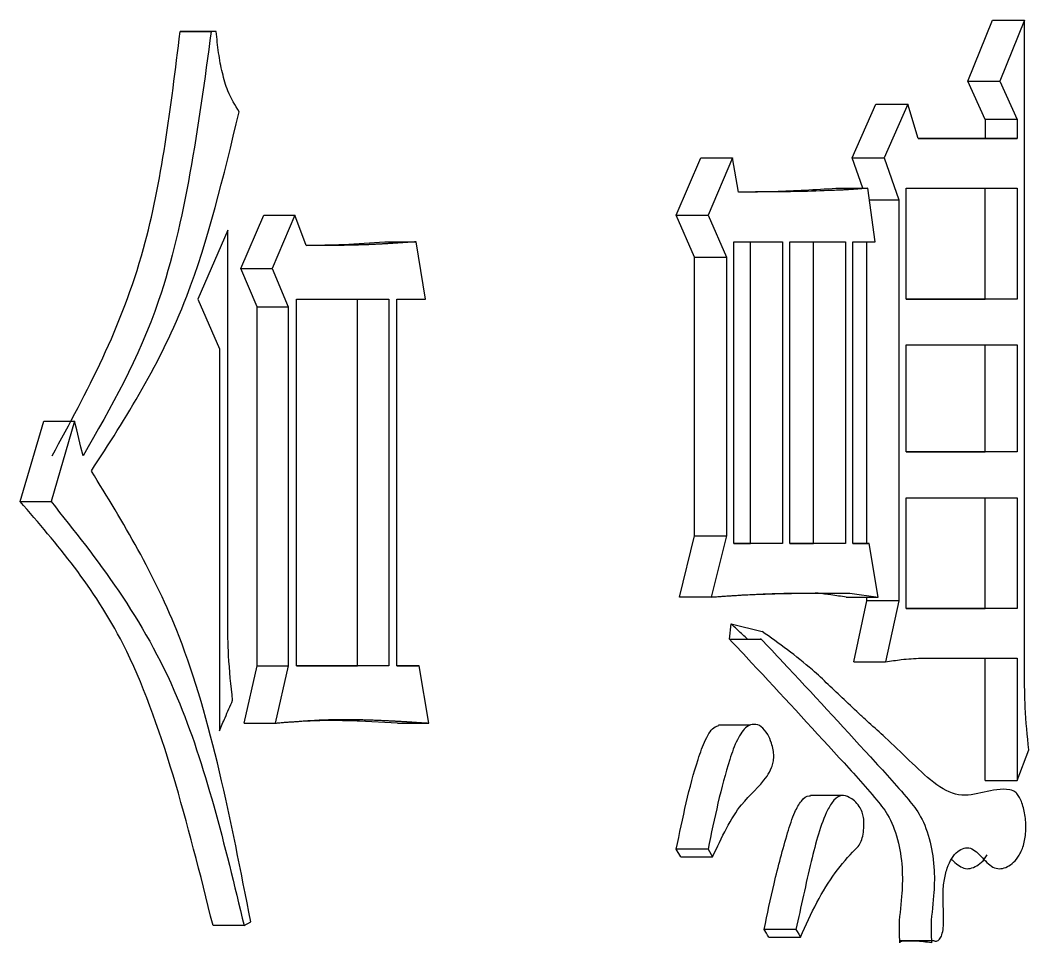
# Model space of a CAD drawing. Header units: millimetres. Extents: x 2404 to 4548, y 1024 to 2541.
# Drawn here: x 3337.374 to 3340.229, y 1248.218 to 1250.83 of the extents above; entities that cross this region are included whole.
import ezdxf

# ---------------------------------------------------------------- set-up
doc = ezdxf.new("R2010")
doc.units = ezdxf.units.MM

msp = doc.modelspace()

# ---------------------------------------------------------------- linework, layer by layer
at = {"color": 7, "linetype": 'Continuous', "lineweight": 25}
for p, q in [((3340.0568, 1250.6571), (3340.1264, 1250.8302)), ((3340.1264, 1250.8302), (3340.2173, 1250.8302)), ((3340.2173, 1250.8302), (3340.1476, 1250.6571)), ((3340.2172, 1248.9804), (3340.2173, 1250.8302)), ((3337.8268, 1250.7977), (3337.9147, 1250.7977)), ((3337.9287, 1250.7977), (3337.8408, 1250.7977)), ((3337.9287, 1250.7977), (3337.9147, 1250.7977)), ((3340.0568, 1250.6571), (3340.1476, 1250.6571)), ((3340.106, 1250.5489), (3340.0568, 1250.6571)), ((3340.1476, 1250.6571), (3340.1968, 1250.5489)), ((3339.7294, 1250.4407), (3339.7963, 1250.5922)), ((3339.7963, 1250.5922), (3339.8867, 1250.5922)), ((3339.8867, 1250.5922), (3339.8197, 1250.4407)), ((3339.9159, 1250.4948), (3339.8867, 1250.5922)), ((3340.1968, 1250.5489), (3340.106, 1250.5489)), ((3340.106, 1250.5489), (3340.106, 1250.4948)), ((3340.1968, 1250.5489), (3340.1968, 1250.4948)), ((3340.106, 1250.4948), (3340.1968, 1250.4948)), ((3339.2315, 1250.2785), (3339.3005, 1250.4407)), ((3339.3005, 1250.4407), (3339.3903, 1250.4407)), ((3339.3903, 1250.4407), (3339.3212, 1250.2785)), ((3339.4075, 1250.3434), (3339.3903, 1250.4407)), ((3339.7294, 1250.4407), (3339.8197, 1250.4407)), ((3339.7598, 1250.3542), (3339.7294, 1250.4407)), ((3339.8197, 1250.4407), (3339.8616, 1250.3217)), ((3339.6832, 1250.3542), (3339.7735, 1250.3542)), ((3339.7946, 1250.2028), (3339.7735, 1250.3542)), ((3339.8825, 1250.0405), (3339.8825, 1250.3542)), ((3339.8825, 1250.3542), (3340.1968, 1250.3542)), ((3340.106, 1250.0405), (3340.106, 1250.3542)), ((3340.1968, 1250.3542), (3340.1968, 1250.0405)), ((3339.778, 1250.3217), (3339.8616, 1250.3217)), ((3339.8616, 1250.3217), (3339.8616, 1249.1859)), ((3337.9987, 1250.127), (3338.0633, 1250.2784)), ((3338.0633, 1250.2784), (3338.1515, 1250.2784)), ((3338.1515, 1250.2784), (3338.0868, 1250.127)), ((3338.1838, 1250.1919), (3338.1515, 1250.2784)), ((3339.2315, 1250.2785), (3339.3212, 1250.2785)), ((3339.2833, 1250.1595), (3339.2315, 1250.2785)), ((3339.3212, 1250.2785), (3339.3731, 1250.1595)), ((3337.9613, 1250.2352), (3337.8772, 1250.0405)), ((3337.9613, 1249.1318), (3337.9613, 1250.2352)), ((3338.406, 1250.2027), (3338.4946, 1250.2027)), ((3338.5218, 1250.0405), (3338.4946, 1250.2027)), ((3339.3946, 1249.3482), (3339.3946, 1250.2027)), ((3339.3946, 1250.2027), (3339.5319, 1250.2027)), ((3339.4419, 1249.3482), (3339.4419, 1250.2027)), ((3339.5319, 1250.2027), (3339.5319, 1249.3482)), ((3339.5532, 1250.2027), (3339.7103, 1250.2028)), ((3339.5532, 1249.3482), (3339.5532, 1250.2027)), ((3339.6201, 1249.3482), (3339.6201, 1250.2028)), ((3339.7103, 1250.2028), (3339.7103, 1249.3482)), ((3339.7314, 1250.2028), (3339.7946, 1250.2028)), ((3339.7314, 1249.3482), (3339.7314, 1250.2028)), ((3339.7712, 1249.3482), (3339.7712, 1250.2028)), ((3339.2833, 1250.1595), (3339.3731, 1250.1595)), ((3339.2833, 1249.3698), (3339.2833, 1250.1595)), ((3339.3731, 1250.1595), (3339.3731, 1249.3698)), ((3337.9987, 1250.127), (3338.0868, 1250.127)), ((3338.0449, 1250.0188), (3337.9987, 1250.127)), ((3338.0868, 1250.127), (3338.133, 1250.0188)), ((3337.8772, 1250.0405), (3337.938, 1249.8998)), ((3338.1561, 1249.002), (3338.1561, 1250.0405)), ((3338.1561, 1250.0405), (3338.4174, 1250.0405)), ((3338.3288, 1249.002), (3338.3289, 1250.0405)), ((3338.4174, 1250.0405), (3338.4174, 1249.002)), ((3338.4401, 1250.0405), (3338.5218, 1250.0405)), ((3338.4401, 1249.002), (3338.4401, 1250.0405)), ((3340.1968, 1250.0405), (3339.8825, 1250.0405)), ((3339.8825, 1250.0405), (3340.106, 1250.0405)), ((3340.1968, 1250.0405), (3340.106, 1250.0405)), ((3338.0449, 1250.0188), (3338.133, 1250.0188)), ((3338.0449, 1249.002), (3338.0449, 1250.0188)), ((3338.133, 1250.0188), (3338.133, 1249.002)), ((3339.8825, 1249.6078), (3339.8825, 1249.9107)), ((3339.8825, 1249.9107), (3340.1968, 1249.9107)), ((3340.106, 1249.6078), (3340.106, 1249.9107)), ((3340.1968, 1249.9107), (3340.1968, 1249.6078)), ((3337.938, 1249.8998), (3337.938, 1248.8181)), ((3337.3738, 1249.4671), (3337.4405, 1249.6943)), ((3337.4405, 1249.6943), (3337.5279, 1249.6943)), ((3337.5279, 1249.6943), (3337.4611, 1249.4671)), ((3340.1968, 1249.6078), (3339.8825, 1249.6078)), ((3339.8825, 1249.6078), (3340.106, 1249.6078)), ((3340.1968, 1249.6078), (3340.106, 1249.6078)), ((3339.8825, 1249.1643), (3339.8825, 1249.478)), ((3339.8825, 1249.478), (3340.1968, 1249.478)), ((3340.106, 1249.1643), (3340.106, 1249.478)), ((3340.1968, 1249.478), (3340.1968, 1249.1643)), ((3339.2402, 1249.1967), (3339.2833, 1249.3698)), ((3339.2833, 1249.3698), (3339.3731, 1249.3698)), ((3339.3731, 1249.3698), (3339.3299, 1249.1967)), ((3339.5319, 1249.3482), (3339.3946, 1249.3482)), ((3339.3946, 1249.3482), (3339.4419, 1249.3482)), ((3339.5319, 1249.3482), (3339.4419, 1249.3482)), ((3339.7103, 1249.3482), (3339.5532, 1249.3482)), ((3339.5532, 1249.3482), (3339.6201, 1249.3482)), ((3339.7103, 1249.3482), (3339.6201, 1249.3482)), ((3339.7777, 1249.3482), (3339.7314, 1249.3482)), ((3339.7314, 1249.3482), (3339.7777, 1249.3482)), ((3339.8029, 1249.1967), (3339.7777, 1249.3482)), ((3339.3299, 1249.1967), (3339.2402, 1249.1967)), ((3339.6327, 1249.2076), (3339.6248, 1249.2076)), ((3339.6327, 1249.2076), (3339.7229, 1249.2076)), ((3339.7126, 1249.1967), (3339.8029, 1249.1967)), ((3339.7229, 1249.2076), (3339.8029, 1249.1967)), ((3339.7712, 1249.1859), (3339.7712, 1249.1967)), ((3339.7336, 1249.0129), (3339.7712, 1249.1859)), ((3339.8616, 1249.1859), (3339.7712, 1249.1859)), ((3339.8616, 1249.1859), (3339.8239, 1249.0129)), ((3340.1968, 1249.1643), (3339.8825, 1249.1643)), ((3339.8825, 1249.1643), (3340.106, 1249.1643)), ((3340.1968, 1249.1643), (3340.106, 1249.1643)), ((3339.3821, 1249.0777), (3339.3863, 1249.121)), ((3339.3863, 1249.121), (3339.4741, 1249.0994)), ((3340.1059, 1248.6775), (3340.1059, 1249.0237)), ((3340.1968, 1249.0237), (3340.1968, 1248.6775)), ((3338.0079, 1248.8397), (3338.0449, 1249.002)), ((3338.0449, 1249.002), (3338.133, 1249.002)), ((3338.133, 1249.002), (3338.096, 1248.8397)), ((3338.4174, 1249.002), (3338.1561, 1249.002)), ((3338.1561, 1249.002), (3338.3288, 1249.002)), ((3338.4174, 1249.002), (3338.3288, 1249.002)), ((3338.5037, 1249.002), (3338.4401, 1249.002)), ((3338.4401, 1249.002), (3338.5037, 1249.002)), ((3338.5308, 1248.8397), (3338.5037, 1249.002)), ((3339.7336, 1249.0129), (3339.8239, 1249.0129)), ((3338.0079, 1248.8397), (3338.096, 1248.8397)), ((3338.4422, 1248.8397), (3338.3332, 1248.8452)), ((3338.4422, 1248.8397), (3338.5308, 1248.8397)), ((3339.4407, 1248.8343), (3339.3508, 1248.8343)), ((3340.1968, 1248.6775), (3340.2295, 1248.7641)), ((3339.7021, 1248.6349), (3339.611, 1248.6349)), ((3339.2445, 1248.4612), (3339.2315, 1248.4828)), ((3339.3212, 1248.4828), (3339.3342, 1248.4612)), ((3339.2445, 1248.4612), (3339.3342, 1248.4612)), ((3338.0079, 1248.2664), (3337.9199, 1248.2664)), ((3338.0079, 1248.2664), (3338.0265, 1248.2772)), ((3339.5702, 1248.2557), (3339.4802, 1248.2557)), ((3339.493, 1248.2341), (3339.583, 1248.2341)), ((3339.9617, 1248.2232), (3339.8712, 1248.2232))]:
    msp.add_line(p, q, dxfattribs=at)
at = {"color": 7, "linetype": 'Continuous', "lineweight": 25, "flags": 128}
for points in [[(3337.8408, 1250.7977), (3337.8329, 1250.7977), (3337.8268, 1250.7977)], [(3337.5517, 1249.5969), (3337.5457, 1249.6213), (3337.5398, 1249.6456), (3337.5338, 1249.67), (3337.5279, 1249.6943)], [(3339.3821, 1249.0777), (3339.4225, 1249.0777), (3339.4472, 1249.0777), (3339.472, 1249.0777)], [(3340.1059, 1248.6775), (3340.1287, 1248.6775), (3340.1514, 1248.6775), (3340.1741, 1248.6775), (3340.1968, 1248.6775)], [(3339.3212, 1248.4828), (3339.288, 1248.4828), (3339.2597, 1248.4828), (3339.2315, 1248.4828)], [(3339.493, 1248.234), (3339.4897, 1248.2395), (3339.4865, 1248.245), (3339.4802, 1248.2557)], [(3339.5702, 1248.2557), (3339.5735, 1248.2502), (3339.5783, 1248.2421), (3339.583, 1248.234)]]:
    msp.add_lwpolyline(points, dxfattribs=at)
at = {"color": 7, "linetype": 'Continuous', "lineweight": 25}
for points, knots in [([(3337.4643, 1249.5969), (3337.5627, 1249.7777), (3337.7417, 1250.1063), (3337.8004, 1250.5831), (3337.8268, 1250.7977)], [0, 0, 0, 0, 0.5499053, 1, 1, 1, 1]), ([(3337.9147, 1250.7977), (3337.8777, 1250.5267), (3337.8127, 1250.0499), (3337.6303, 1249.7335), (3337.5517, 1249.5969)], [0, 0, 0, 0, 0.568428, 1, 1, 1, 1]), ([(3337.9939, 1250.5705), (3337.9824, 1250.5889), (3337.9633, 1250.6196), (3337.9456, 1250.6805), (3337.9349, 1250.7374), (3337.9308, 1250.7775), (3337.9287, 1250.7977)], [0, 0, 0, 0, 0.329917, 0.550134, 0.774051, 1, 1, 1, 1]), ([(3337.5754, 1249.5537), (3337.6734, 1249.7051), (3337.8511, 1249.9797), (3337.9497, 1250.3875), (3337.9939, 1250.5705)], [0, 0, 0, 0, 0.551247, 1, 1, 1, 1]), ([(3340.1968, 1250.4948), (3340.1557, 1250.4948), (3340.0628, 1250.4948), (3339.9685, 1250.4948), (3339.9159, 1250.4948)], [0, 0, 0, 0, 0.44202, 1, 1, 1, 1]), ([(3339.9159, 1250.4948), (3339.9273, 1250.4948), (3339.9912, 1250.4948), (3340.0542, 1250.4948), (3340.106, 1250.4948)], [0, 0, 0, 0, 0.178373, 1, 1, 1, 1]), ([(3339.7735, 1250.3542), (3339.7716, 1250.3541), (3339.7657, 1250.3536), (3339.7559, 1250.3529), (3339.7442, 1250.352), (3339.7344, 1250.3512), (3339.7266, 1250.3507), (3339.7207, 1250.3503), (3339.7148, 1250.35), (3339.7089, 1250.3496), (3339.703, 1250.3493), (3339.6971, 1250.349), (3339.6913, 1250.3487), (3339.6795, 1250.3482), (3339.6382, 1250.3465), (3339.5908, 1250.345), (3339.5492, 1250.3445), (3339.5373, 1250.3444), (3339.5313, 1250.3443), (3339.5254, 1250.3442), (3339.5194, 1250.3442), (3339.5135, 1250.3441), (3339.5075, 1250.344), (3339.5015, 1250.344), (3339.4956, 1250.3439), (3339.4896, 1250.3439), (3339.4836, 1250.3438), (3339.4777, 1250.3438), (3339.4717, 1250.3437), (3339.4657, 1250.3437), (3339.4607, 1250.3437), (3339.4567, 1250.3437), (3339.4537, 1250.3436), (3339.4508, 1250.3436), (3339.4478, 1250.3436), (3339.4448, 1250.3436), (3339.4418, 1250.3436), (3339.4388, 1250.3435), (3339.4358, 1250.3435), (3339.4328, 1250.3435), (3339.4298, 1250.3435), (3339.4268, 1250.3435), (3339.4238, 1250.3435), (3339.4208, 1250.3434), (3339.4178, 1250.3434), (3339.4148, 1250.3434), (3339.4114, 1250.3434), (3339.409, 1250.3434), (3339.4075, 1250.3434)], [0, 0, 0, 0, 0.016204, 0.048613, 0.081022, 0.11343, 0.129634, 0.145839, 0.162043, 0.178247, 0.194452, 0.210656, 0.22686, 0.243065, 0.307882, 0.567153, 0.631971, 0.648175, 0.664379, 0.680583, 0.696788, 0.712992, 0.729196, 0.745401, 0.761605, 0.777809, 0.794014, 0.810218, 0.826422, 0.842626, 0.858831, 0.866933, 0.875035, 0.883137, 0.891239, 0.899342, 0.907444, 0.915546, 0.923648, 0.93175, 0.939852, 0.947954, 0.956057, 0.964159, 0.972261, 0.980363, 0.988465, 1, 1, 1, 1]), ([(3339.4119, 1250.344), (3339.4124, 1250.344), (3339.4448, 1250.3442), (3339.5356, 1250.3451), (3339.6251, 1250.3506), (3339.6832, 1250.3542)], [0, 0, 0, 0, 0.005708, 0.354347, 1, 1, 1, 1]), ([(3338.1836, 1250.1926), (3338.2189, 1250.1932), (3338.2934, 1250.1944), (3338.3672, 1250.1999), (3338.406, 1250.2027)], [0, 0, 0, 0, 0.474595, 1, 1, 1, 1]), ([(3338.4946, 1250.2027), (3338.4883, 1250.2023), (3338.4789, 1250.2016), (3338.4663, 1250.2007), (3338.4568, 1250.2001), (3338.4474, 1250.1994), (3338.4379, 1250.1988), (3338.4284, 1250.1982), (3338.4205, 1250.1977), (3338.4142, 1250.1973), (3338.4094, 1250.197), (3338.4047, 1250.1967), (3338.3999, 1250.1965), (3338.3952, 1250.1962), (3338.3905, 1250.1959), (3338.3857, 1250.1957), (3338.381, 1250.1955), (3338.3762, 1250.1952), (3338.3714, 1250.195), (3338.3667, 1250.1948), (3338.3619, 1250.1946), (3338.3572, 1250.1944), (3338.3524, 1250.1942), (3338.3477, 1250.194), (3338.3429, 1250.1939), (3338.3381, 1250.1937), (3338.3334, 1250.1936), (3338.3286, 1250.1934), (3338.3238, 1250.1933), (3338.3191, 1250.1932), (3338.3143, 1250.1931), (3338.3095, 1250.193), (3338.3048, 1250.1929), (3338.3, 1250.1928), (3338.2952, 1250.1927), (3338.2904, 1250.1926), (3338.2857, 1250.1925), (3338.2809, 1250.1925), (3338.2761, 1250.1924), (3338.2713, 1250.1924), (3338.2665, 1250.1923), (3338.2602, 1250.1922), (3338.2538, 1250.1922), (3338.2474, 1250.1921), (3338.2426, 1250.1921), (3338.2378, 1250.1921), (3338.233, 1250.1921), (3338.2283, 1250.192), (3338.2235, 1250.192), (3338.2187, 1250.192), (3338.2139, 1250.192), (3338.2091, 1250.192), (3338.2051, 1250.192), (3338.2019, 1250.1919), (3338.1995, 1250.1919), (3338.1971, 1250.1919), (3338.1947, 1250.1919), (3338.1923, 1250.1919), (3338.1899, 1250.1919), (3338.1871, 1250.1919), (3338.185, 1250.1919), (3338.1838, 1250.1919)], [0, 0, 0, 0, 0.061285, 0.091928, 0.12257, 0.153213, 0.183855, 0.214498, 0.24514, 0.260462, 0.275783, 0.291104, 0.306426, 0.321747, 0.337068, 0.352389, 0.367711, 0.383032, 0.398353, 0.413674, 0.428996, 0.444317, 0.459638, 0.47496, 0.490281, 0.505602, 0.520923, 0.536245, 0.551566, 0.566887, 0.582209, 0.59753, 0.612851, 0.628172, 0.643494, 0.658815, 0.674136, 0.689457, 0.704779, 0.7201, 0.735421, 0.750743, 0.781385, 0.796706, 0.812028, 0.827349, 0.84267, 0.857991, 0.873313, 0.888634, 0.903955, 0.919277, 0.934598, 0.942258, 0.949919, 0.95758, 0.96524, 0.972901, 0.980562, 0.988222, 1, 1, 1, 1]), ([(3338.0265, 1248.2772), (3337.9705, 1248.5649), (3337.872, 1249.0718), (3337.665, 1249.4081), (3337.5754, 1249.5536)], [0, 0, 0, 0, 0.567325, 1, 1, 1, 1]), ([(3337.9199, 1248.2664), (3337.8474, 1248.5568), (3337.7201, 1249.0667), (3337.478, 1249.3466), (3337.3738, 1249.4671)], [0, 0, 0, 0, 0.5693609, 1, 1, 1, 1]), ([(3337.3738, 1249.4671), (3337.3812, 1249.4671), (3337.3958, 1249.4671), (3337.4249, 1249.4671), (3337.4467, 1249.4671), (3337.4611, 1249.4671)], [0, 0, 0, 0, 0.252356, 0.504904, 1, 1, 1, 1]), ([(3337.4611, 1249.4671), (3337.5918, 1249.3033), (3337.8295, 1249.005), (3337.9525, 1248.4958), (3338.0079, 1248.2664)], [0, 0, 0, 0, 0.549466, 1, 1, 1, 1]), ([(3339.3299, 1249.1967), (3339.332, 1249.1969), (3339.3351, 1249.1971), (3339.3404, 1249.1975), (3339.3457, 1249.1978), (3339.352, 1249.1983), (3339.3583, 1249.1987), (3339.3646, 1249.1991), (3339.3709, 1249.1996), (3339.3793, 1249.2001), (3339.3898, 1249.2008), (3339.4023, 1249.2016), (3339.4149, 1249.2024), (3339.44, 1249.2038), (3339.4693, 1249.2053), (3339.4985, 1249.2063), (3339.513, 1249.2067), (3339.5235, 1249.207), (3339.5339, 1249.2072), (3339.5463, 1249.2075), (3339.5588, 1249.2077), (3339.5712, 1249.2078), (3339.5837, 1249.2079), (3339.5961, 1249.208), (3339.6085, 1249.2081), (3339.621, 1249.2081), (3339.6313, 1249.2081), (3339.6396, 1249.2081), (3339.6458, 1249.208), (3339.652, 1249.208), (3339.6582, 1249.208), (3339.6643, 1249.208), (3339.6705, 1249.2079), (3339.6767, 1249.2079), (3339.6829, 1249.2079), (3339.6891, 1249.2078), (3339.6953, 1249.2078), (3339.7004, 1249.2077), (3339.7045, 1249.2077), (3339.7076, 1249.2077), (3339.7107, 1249.2077), (3339.7138, 1249.2076), (3339.7163, 1249.2076), (3339.7194, 1249.2076), (3339.7214, 1249.2076), (3339.7229, 1249.2076)], [0, 0, 0, 0, 0.015876, 0.023814, 0.03969, 0.055566, 0.071442, 0.087319, 0.103195, 0.119071, 0.150823, 0.182575, 0.214327, 0.246079, 0.373089, 0.436594, 0.468346, 0.484222, 0.515974, 0.547726, 0.579478, 0.611231, 0.642983, 0.674735, 0.706487, 0.738239, 0.769992, 0.785868, 0.801744, 0.81762, 0.833496, 0.849372, 0.865248, 0.881124, 0.897, 0.912876, 0.928753, 0.944629, 0.952567, 0.960505, 0.968443, 0.976381, 0.984319, 0.988288, 1, 1, 1, 1]), ([(3339.441, 1249.2038), (3339.4782, 1249.2051), (3339.5341, 1249.2071), (3339.594, 1249.2076), (3339.6278, 1249.2076), (3339.6289, 1249.2076), (3339.6291, 1249.2076)], [0, 0, 0, 0, 0.5664829, 0.8519745, 0.9816337, 1, 1, 1, 1]), ([(3339.7126, 1249.1967), (3339.7054, 1249.1977), (3339.691, 1249.1997), (3339.6644, 1249.2033), (3339.6449, 1249.2059), (3339.6327, 1249.2076)], [0, 0, 0, 0, 0.271354, 0.542708, 1, 1, 1, 1]), ([(3337.9753, 1248.9046), (3337.9707, 1248.9465), (3337.9626, 1249.0213), (3337.9617, 1249.098), (3337.9613, 1249.1318)], [0, 0, 0, 0, 0.5590432, 1, 1, 1, 1]), ([(3339.4327, 1249.0777), (3339.4238, 1249.086), (3339.4103, 1249.0987), (3339.3954, 1249.1125), (3339.3891, 1249.1184), (3339.3872, 1249.1202), (3339.3866, 1249.1208), (3339.3863, 1249.121)], [0, 0, 0, 0, 0.57762, 0.877327, 0.960792, 0.985928, 1, 1, 1, 1]), ([(3339.9617, 1248.2232), (3339.9647, 1248.2226), (3339.9706, 1248.2215), (3339.9775, 1248.2283), (3339.9822, 1248.2365), (3339.9858, 1248.2477), (3339.9889, 1248.2719), (3339.9879, 1248.3025), (3339.9869, 1248.3304), (3339.9862, 1248.3588), (3339.9886, 1248.3927), (3339.9976, 1248.4299), (3340.0113, 1248.4588), (3340.0278, 1248.4774), (3340.0458, 1248.4874), (3340.0703, 1248.4878), (3340.0982, 1248.4581), (3340.1318, 1248.4233), (3340.169, 1248.4295), (3340.1955, 1248.4521), (3340.2099, 1248.4798), (3340.2157, 1248.4972), (3340.2195, 1248.5167), (3340.2211, 1248.5379), (3340.2209, 1248.5596), (3340.2187, 1248.5807), (3340.2145, 1248.6005), (3340.2086, 1248.6181), (3340.2017, 1248.6327), (3340.1909, 1248.6472), (3340.1331, 1248.6636), (3340.0301, 1248.5985), (3339.9132, 1248.7131), (3339.8307, 1248.7929), (3339.7874, 1248.8312), (3339.7645, 1248.852), (3339.7411, 1248.8736), (3339.6926, 1248.919), (3339.6012, 1249.0088), (3339.5221, 1249.0652), (3339.4741, 1249.0994)], [0, 0, 0, 0, 0.0074279, 0.0151088, 0.018668, 0.0222618, 0.0303146, 0.0455372, 0.055335, 0.060934, 0.0765041, 0.0919131, 0.1068343, 0.1230066, 0.1386606, 0.1541664, 0.1852101, 0.2165399, 0.2480608, 0.27952, 0.2881035, 0.2959962, 0.3035999, 0.3113608, 0.3192842, 0.3270087, 0.3349183, 0.3433715, 0.3513163, 0.3590478, 0.3751738, 0.500216, 0.6249565, 0.6874438, 0.7294723, 0.7423687, 0.7498533, 0.7933768, 0.8747081, 1, 1, 1, 1]), ([(3339.3821, 1249.0777), (3339.403, 1249.0554), (3339.5076, 1248.9439), (3339.647, 1248.7915), (3339.7766, 1248.6508), (3339.8354, 1248.5772), (3339.8616, 1248.5065), (3339.873, 1248.4248), (3339.8704, 1248.3417), (3339.8601, 1248.2757), (3339.8628, 1248.2314), (3339.8637, 1248.2177)], [0, 0, 0, 0, 0.1024351, 0.5121529, 0.6908177, 0.7518366, 0.8136757, 0.8676501, 0.91383, 0.9734792, 1, 1, 1, 1]), ([(3339.4702, 1249.0795), (3339.4911, 1249.0573), (3339.5958, 1248.9459), (3339.7356, 1248.7942), (3339.8653, 1248.652), (3339.9248, 1248.5792), (3339.9515, 1248.509), (3339.9634, 1248.4272), (3339.9611, 1248.343), (3339.9506, 1248.2763), (3339.9534, 1248.2313), (3339.9542, 1248.2177)], [0, 0, 0, 0, 0.102062, 0.510275, 0.689515, 0.750609, 0.812535, 0.866745, 0.912849, 0.973626, 1, 1, 1, 1]), ([(3339.8239, 1249.0129), (3339.8388, 1249.0155), (3339.8629, 1249.0197), (3339.8964, 1249.0223), (3339.915, 1249.0232), (3339.9242, 1249.0237)], [0, 0, 0, 0, 0.443386, 0.721661, 1, 1, 1, 1]), ([(3339.9242, 1249.0237), (3339.97, 1249.0237), (3340.0614, 1249.0237), (3340.1517, 1249.0237), (3340.1968, 1249.0237)], [0, 0, 0, 0, 0.499996, 1, 1, 1, 1]), ([(3340.2295, 1248.7641), (3340.2254, 1248.8038), (3340.2182, 1248.875), (3340.2175, 1248.9481), (3340.2172, 1248.9804)], [0, 0, 0, 0, 0.558835, 1, 1, 1, 1]), ([(3337.938, 1248.8181), (3337.9433, 1248.8305), (3337.9522, 1248.8511), (3337.9646, 1248.8799), (3337.9717, 1248.8964), (3337.9753, 1248.9047)], [0, 0, 0, 0, 0.428307, 0.714154, 1, 1, 1, 1]), ([(3338.096, 1248.8397), (3338.1004, 1248.8402), (3338.107, 1248.8408), (3338.1179, 1248.8417), (3338.1289, 1248.8425), (3338.1398, 1248.8433), (3338.1507, 1248.844), (3338.1595, 1248.8447), (3338.1682, 1248.8453), (3338.1747, 1248.8458), (3338.1878, 1248.8468), (3338.2336, 1248.8499), (3338.2793, 1248.8504), (3338.3205, 1248.8501), (3338.3292, 1248.85), (3338.3378, 1248.8498), (3338.3465, 1248.8496), (3338.3551, 1248.8493), (3338.3638, 1248.849), (3338.3703, 1248.8488), (3338.3757, 1248.8486), (3338.3811, 1248.8484), (3338.3854, 1248.8482), (3338.3897, 1248.848), (3338.394, 1248.8478), (3338.3983, 1248.8476), (3338.4037, 1248.8474), (3338.408, 1248.8472), (3338.4124, 1248.847), (3338.4167, 1248.8468), (3338.421, 1248.8465), (3338.4264, 1248.8463), (3338.4307, 1248.846), (3338.435, 1248.8458), (3338.4393, 1248.8456), (3338.4436, 1248.8453), (3338.4479, 1248.8451), (3338.4522, 1248.8448), (3338.4565, 1248.8446), (3338.4619, 1248.8442), (3338.4662, 1248.844), (3338.4716, 1248.8436), (3338.4759, 1248.8434), (3338.4801, 1248.8431), (3338.4844, 1248.8428), (3338.4887, 1248.8425), (3338.4941, 1248.8422), (3338.4984, 1248.8419), (3338.5027, 1248.8416), (3338.507, 1248.8413), (3338.5113, 1248.841), (3338.5156, 1248.8408), (3338.5197, 1248.8405), (3338.5248, 1248.8401), (3338.5288, 1248.8399), (3338.5308, 1248.8397)], [0, 0, 0, 0, 0.029904, 0.044856, 0.07476, 0.104664, 0.119616, 0.14952, 0.164472, 0.179424, 0.194376, 0.254184, 0.493446, 0.508398, 0.538302, 0.553254, 0.568206, 0.59811, 0.613062, 0.628014, 0.642966, 0.650442, 0.665394, 0.67287, 0.680346, 0.695298, 0.702774, 0.717726, 0.725202, 0.732678, 0.74763, 0.755106, 0.770057, 0.777533, 0.785009, 0.799961, 0.807437, 0.814913, 0.829865, 0.837341, 0.852293, 0.859769, 0.874721, 0.882197, 0.889673, 0.904625, 0.912101, 0.927053, 0.934529, 0.942005, 0.956957, 0.964433, 0.971909, 0.985954, 1, 1, 1, 1]), ([(3338.1772, 1248.8459), (3338.2001, 1248.847), (3338.2342, 1248.8486), (3338.2991, 1248.8475), (3338.324, 1248.8468), (3338.3349, 1248.8464), (3338.334, 1248.8464), (3338.3336, 1248.8465)], [0, 0, 0, 0, 0.522823, 0.776202, 0.909765, 0.965766, 1, 1, 1, 1]), ([(3339.2315, 1248.4828), (3339.2497, 1248.5712), (3339.2726, 1248.6821), (3339.313, 1248.7939), (3339.3343, 1248.8285), (3339.3482, 1248.8319), (3339.3517, 1248.8328)], [0, 0, 0, 0, 0.631295, 0.792978, 0.948304, 1, 1, 1, 1]), ([(3339.3342, 1248.4612), (3339.3601, 1248.5162), (3339.4059, 1248.6136), (3339.4711, 1248.6603), (3339.4998, 1248.7079), (3339.506, 1248.7283), (3339.5081, 1248.7464), (3339.506, 1248.7656), (3339.5001, 1248.787), (3339.4892, 1248.8113), (3339.4724, 1248.8323), (3339.4516, 1248.8384), (3339.4274, 1248.8308), (3339.4027, 1248.7947), (3339.3624, 1248.6812), (3339.3395, 1248.5707), (3339.3212, 1248.4828)], [0, 0, 0, 0, 0.207454, 0.367231, 0.400729, 0.416588, 0.431291, 0.448091, 0.466661, 0.497247, 0.538505, 0.578637, 0.620092, 0.68235, 0.74713, 1, 1, 1, 1]), ([(3339.4802, 1248.2557), (3339.4892, 1248.2992), (3339.5089, 1248.3936), (3339.5384, 1248.5037), (3339.5639, 1248.5847), (3339.5848, 1248.6212), (3339.6011, 1248.6358), (3339.61, 1248.6338), (3339.6113, 1248.6335)], [0, 0, 0, 0, 0.286852, 0.622404, 0.772133, 0.876755, 0.981673, 1, 1, 1, 1]), ([(3339.583, 1248.2341), (3339.5981, 1248.2676), (3339.6437, 1248.369), (3339.7027, 1248.4484), (3339.7488, 1248.4921), (3339.757, 1248.5095), (3339.7617, 1248.5308), (3339.7633, 1248.5527), (3339.7619, 1248.5728), (3339.7573, 1248.5905), (3339.7442, 1248.6137), (3339.7241, 1248.6302), (3339.6991, 1248.638), (3339.6772, 1248.6244), (3339.6439, 1248.5684), (3339.6097, 1248.4378), (3339.5842, 1248.3201), (3339.5702, 1248.2557)], [0, 0, 0, 0, 0.118686, 0.359193, 0.382947, 0.402076, 0.42122, 0.441112, 0.455767, 0.470498, 0.490907, 0.5484, 0.590659, 0.633123, 0.67426, 0.821854, 1, 1, 1, 1]), ([(3340.0104, 1248.4544), (3340.0123, 1248.4526), (3340.025, 1248.4402), (3340.0504, 1248.4213), (3340.081, 1248.4334), (3340.1017, 1248.4498), (3340.1091, 1248.4632), (3340.1113, 1248.4673)], [0, 0, 0, 0, 0.056784, 0.388506, 0.737485, 0.920114, 1, 1, 1, 1]), ([(3339.9542, 1248.2177), (3339.9389, 1248.2197), (3339.9122, 1248.2232), (3339.8827, 1248.2234), (3339.868, 1248.2215), (3339.8644, 1248.2197), (3339.8638, 1248.2187), (3339.8636, 1248.2181), (3339.8637, 1248.2178), (3339.8637, 1248.2177)], [0, 0, 0, 0, 0.4936042, 0.8618762, 0.9556623, 0.9820838, 0.9915388, 0.9957956, 1, 1, 1, 1]), ([(3339.8712, 1248.2232), (3339.8695, 1248.2232), (3339.867, 1248.2232), (3339.8645, 1248.2232), (3339.8639, 1248.2232), (3339.8639, 1248.2232), (3339.8639, 1248.2232), (3339.8688, 1248.2232), (3339.8873, 1248.2232), (3339.9081, 1248.2232), (3339.9242, 1248.2232), (3339.9319, 1248.2232)], [0, 0, 0, 0, 0.130494, 0.199379, 0.207103, 0.209603, 0.211282, 0.211887, 0.478621, 0.750544, 1, 1, 1, 1])]:
    msp.add_open_spline(points, degree=3, knots=knots, dxfattribs=at)

doc.saveas('drawing.dxf')
